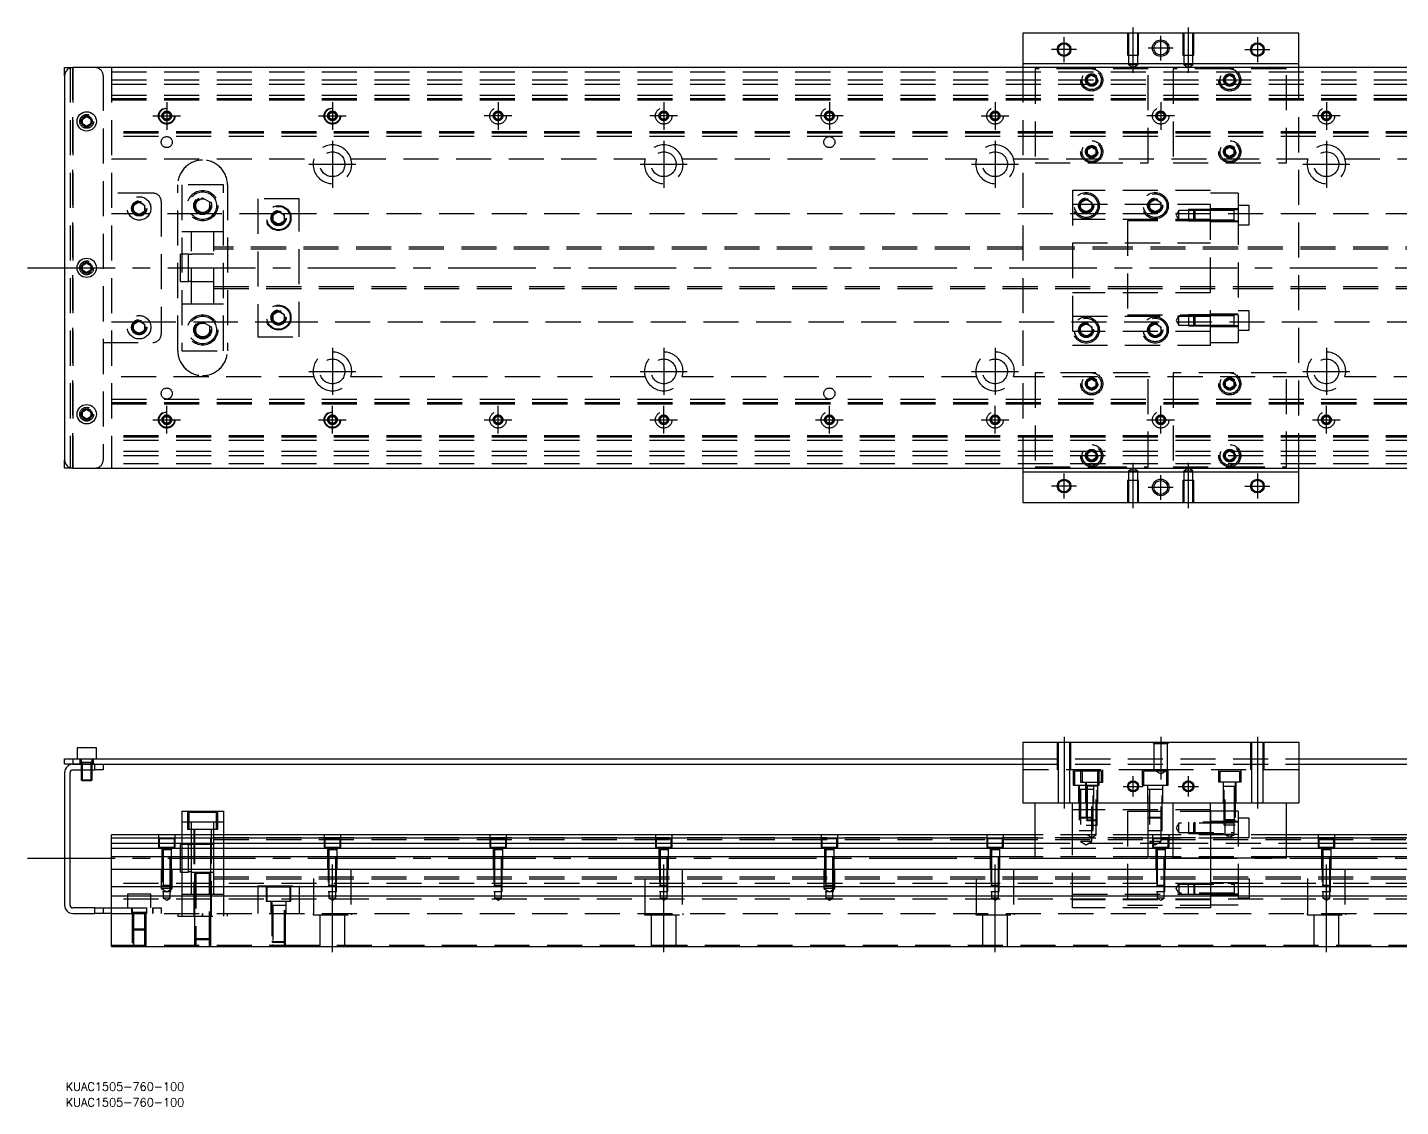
# Model space of a CAD drawing. Extents: x -13 to 981, y -304 to 87.
# Drawn here: x -13.4 to 483.9, y -303.6 to 87 of the extents above; entities that cross this region are included whole.
import ezdxf

# ---------------------------------------------------------------- set-up
doc = ezdxf.new("R2010")
doc.units = 0
doc.linetypes.add('CENTER', pattern=[50.8, 31.75, -6.35, 6.35, -6.35])
doc.linetypes.add('DASHED', pattern=[19.05, 12.7, -6.35])
doc.layers.get('0').update_dxf_attribs({"linetype": 'CONTINUOUS'})
doc.layers.add('CENTER', color=1, linetype='CENTER')
doc.styles.get("Standard").update_dxf_attribs({"font": 'txt.shx', "height": 3, "bigfont": 'bigfont.shx'})

# ---------------------------------------------------------------- blocks, each defined once
blk = doc.blocks.new('*U2')
at = {"color": 7, "linetype": 'CONTINUOUS'}
blk.add_text('KUAC1505-760-100', height=3, dxfattribs=at).set_placement((0.41, -303.6))
blk = doc.blocks.new('*U3')
at = {"color": 7, "linetype": 'CONTINUOUS'}
blk.add_text('KUAC1505-760-100', height=3, dxfattribs=at).set_placement((0.41, -297.89))

msp = doc.modelspace()

# ---------------------------------------------------------------- linework, layer by layer
at = {"color": 7, "linetype": 'CONTINUOUS'}
for p, q in [((347, 85), (347, 74)), ((447, 85), (347, 85)), ((447, 74), (447, 85)), ((0, 69.5), (0, 72.5)), ((0, 72.5), (3, 72.5)), ((791, 72.5), (3, 72.5)), ((347, 74), (447, 74)), ((347, 74), (347, 72.5)), ((447, 72.5), (447, 74)), ((0, 69.5), (0, -69.5)), ((6.5, 53.866026), (8, 54.73205)), ((8, 54.73205), (9.5, 53.866026)), ((6.5, 52.133974), (6.5, 53.866026)), ((8, 51.26795), (6.5, 52.133974)), ((9.5, 52.133974), (8, 51.26795)), ((9.5, 53.866026), (9.5, 52.133974)), ((6.5, 0.866026), (8, 1.73205)), ((6.5, -0.866026), (6.5, 0.866026)), ((8, 1.73205), (9.5, 0.866026)), ((9.5, 0.866026), (9.5, -0.866026)), ((8, -1.73205), (6.5, -0.866026)), ((9.5, -0.866026), (8, -1.73205)), ((6.5, -52.133974), (8, -51.26795)), ((6.5, -53.866026), (6.5, -52.133974)), ((8, -54.73205), (6.5, -53.866026)), ((8, -51.26795), (9.5, -52.133974)), ((9.5, -53.866026), (8, -54.73205)), ((9.5, -52.133974), (9.5, -53.866026)), ((0, -72.5), (0, -69.5)), ((3, -72.5), (0, -72.5)), ((3, -72.5), (791, -72.5)), ((347, -72.5), (347, -74)), ((347, -74), (347, -85)), ((447, -74), (347, -74)), ((447, -74), (447, -72.5)), ((447, -85), (447, -74)), ((347, -85), (447, -85)), ((11.5, -173.72), (4.5, -173.72)), ((4.5, -173.72), (4.5, -177.72)), ((11.5, -177.72), (11.5, -173.72)), ((347, -171.72), (347, -193.72)), ((347, -171.72), (447, -171.72)), ((447, -171.72), (447, -193.72)), ((0, -179.72), (0, -177.72)), ((0, -177.72), (3, -177.72)), ((3, -177.72), (3, -179.72)), ((3, -177.72), (347, -177.72)), ((447, -177.72), (791, -177.72)), ((3, -179.72), (0, -179.72)), ((0, -182.72), (0, -230.72)), ((2, -230.72), (2, -182.72)), ((3, -179.72), (11, -179.72)), ((11, -179.72), (3, -179.72)), ((3, -181.72), (11, -181.72)), ((6, -181.72), (6, -185.37)), ((6.35, -181.72), (6.35, -185.72)), ((9.65, -185.72), (9.65, -181.72)), ((10, -185.37), (10, -181.72)), ((11, -179.72), (347, -179.72)), ((11, -181.72), (11, -179.72)), ((14, -181.72), (11, -181.72)), ((14, -179.72), (14, -181.72)), ((447, -179.72), (783, -179.72)), ((6, -185.37), (10, -185.37)), ((6, -185.37), (6.35, -185.72)), ((9.65, -185.72), (6.35, -185.72)), ((9.65, -185.72), (10, -185.37)), ((347, -193.72), (447, -193.72)), ((351.5, -213.72), (351.5, -193.72)), ((392.5, -213.72), (392.5, -193.72)), ((401.5, -213.72), (401.5, -193.72)), ((442.5, -213.72), (442.5, -193.72)), ((42.5, -196.72), (42.5, -205.22)), ((42.5, -196.72), (57.5, -196.72)), ((57.5, -196.72), (57.5, -205.22)), ((351.5, -205.22), (17, -205.22)), ((17, -245.72), (17, -205.22)), ((351.5, -206.472272), (17, -206.472272)), ((17, -208.24668), (351.5, -208.24668)), ((401.5, -205.22), (392.5, -205.22)), ((401.5, -206.472272), (392.5, -206.472272)), ((392.5, -208.24668), (401.5, -208.24668)), ((777, -205.22), (442.5, -205.22)), ((777, -206.472272), (442.5, -206.472272)), ((442.5, -208.24668), (777, -208.24668)), ((351.5, -210.143076), (17, -210.143076)), ((351.5, -213.197372), (17, -213.197372)), ((351.5, -213.72), (392.5, -213.72)), ((401.5, -210.143076), (392.5, -210.143076)), ((401.5, -213.197372), (392.5, -213.197372)), ((442.5, -213.72), (401.5, -213.72)), ((777, -210.143076), (442.5, -210.143076)), ((777, -213.197372), (442.5, -213.197372)), ((17, -217.72), (777, -217.72)), ((777, -224.02), (17, -224.02)), ((777, -227.42), (17, -227.42)), ((11, -231.72), (3, -231.72)), ((3, -233.72), (11, -233.72)), ((11, -233.72), (11, -231.72)), ((11, -231.72), (14, -231.72)), ((14, -233.72), (11, -233.72)), ((14, -231.72), (14, -233.72)), ((14, -231.72), (17, -231.72)), ((17, -233.72), (14, -233.72)), ((17, -245.72), (777, -245.72))]:
    msp.add_line(p, q, dxfattribs=at)
at = {"color": 3, "linetype": 'DASHED'}
for p, q in [((385.000006, 85), (385.000006, 77)), ((385.35, 85), (385.35, 77)), ((388.65, 77), (388.65, 85)), ((388.999994, 77), (388.999994, 85)), ((405.000006, 85), (405.000006, 77)), ((405.35, 85), (405.35, 77)), ((408.65, 77), (408.65, 85)), ((408.999994, 77), (408.999994, 85)), ((385.000006, 77), (388.999994, 77)), ((385.35, 77), (385.35, 73.5)), ((388.65, 73.5), (388.65, 77)), ((405.000006, 77), (408.999994, 77)), ((405.35, 77), (405.35, 73.5)), ((408.65, 73.5), (408.65, 77)), ((2, 72.5), (2, -72.5)), ((3, 72.5), (3, -72.5)), ((3, -72.5), (3, 72.5)), ((3, 72.5), (3, -72.5)), ((3, -72.5), (3, 72.5)), ((17, 72.5), (17, -72.5)), ((17, 71), (777, 71)), ((347, 72.5), (347, -72.5)), ((351.5, 72), (351.5, 38)), ((372, 72), (351.5, 72)), ((370.5, 68.866026), (372, 69.73205)), ((392.5, 72), (372, 72)), ((372, 69.73205), (373.5, 68.866026)), ((388.65, 73.5), (385.35, 73.5)), ((385.35, 73.5), (387, 72.547372)), ((387, 72.547372), (388.65, 73.5)), ((392.5, 38), (392.5, 72)), ((422, 72), (401.5, 72)), ((401.5, 72), (401.5, 38)), ((408.65, 73.5), (405.35, 73.5)), ((405.35, 73.5), (407, 72.547372)), ((407, 72.547372), (408.65, 73.5)), ((420.5, 68.866026), (422, 69.73205)), ((442.5, 72), (422, 72)), ((422, 69.73205), (423.5, 68.866026)), ((442.5, 38), (442.5, 72)), ((447, -72.5), (447, 72.5)), ((14, 69.5), (14, -69.5)), ((17, 68), (777, 68)), ((17, 66.5), (777, 66.5)), ((370, 68), (370.023172, 68.30356)), ((370.5, 67.133974), (370.5, 68.866026)), ((372, 66.26795), (370.5, 67.133974)), ((373.5, 67.133974), (372, 66.26795)), ((373.5, 68.866026), (373.5, 67.133974)), ((420.5, 67.133974), (420.5, 68.866026)), ((422, 66.26795), (420.5, 67.133974)), ((423.5, 67.133974), (422, 66.26795)), ((423.5, 68.866026), (423.5, 67.133974)), ((423.973226, 68.326156), (424, 68)), ((17, 62.5), (777, 62.5)), ((17, 61.247728), (777, 61.247728)), ((17, 61.1147), (777, 61.1147)), ((17, 61.1), (777, 61.1)), ((17, 60.8), (777, 60.8)), ((35.5, 55), (35.52041, 55.24661)), ((35.75, 55.721688), (37, 56.443376)), ((35.75, 54.278312), (35.75, 55.721688)), ((37, 56.443376), (38.25, 55.721688)), ((38.25, 55.721688), (38.25, 54.278312)), ((95.5, 55), (95.52041, 55.24661)), ((95.75, 55.721688), (97, 56.443376)), ((95.75, 54.278312), (95.75, 55.721688)), ((97, 56.443376), (98.25, 55.721688)), ((98.25, 55.721688), (98.25, 54.278312)), ((9.973226, 53.326156), (10, 53)), ((37, 53.556624), (35.75, 54.278312)), ((38.25, 54.278312), (37, 53.556624)), ((97, 53.556624), (95.75, 54.278312)), ((98.25, 54.278312), (97, 53.556624)), ((777, 49.2), (17, 49.2)), ((777, 48.9), (17, 48.9)), ((777, 48.8853), (17, 48.8853)), ((777, 48.752272), (17, 48.752272)), ((777, 47.5), (17, 47.5)), ((370.5, 42.866026), (372, 43.73205)), ((370.5, 41.133974), (370.5, 42.866026)), ((372, 40.26795), (370.5, 41.133974)), ((372, 43.73205), (373.5, 42.866026)), ((373.5, 41.133974), (372, 40.26795)), ((373.5, 42.866026), (373.5, 41.133974)), ((373.973226, 42.326156), (374, 42)), ((420.5, 42.866026), (422, 43.73205)), ((420.5, 41.133974), (420.5, 42.866026)), ((422, 40.26795), (420.5, 41.133974)), ((422, 43.73205), (423.5, 42.866026)), ((423.5, 41.133974), (422, 40.26795)), ((423.5, 42.866026), (423.5, 41.133974)), ((423.973226, 42.326156), (424, 42)), ((17, 39.5), (90.291796, 39.5)), ((103.708204, 39.5), (210.291796, 39.5)), ((223.708204, 39.5), (330.291796, 39.5)), ((343.708204, 39.5), (450.291796, 39.5)), ((351.5, 38), (392.5, 38)), ((401.5, 38), (442.5, 38)), ((463.708204, 39.5), (570.291796, 39.5)), ((41, -30), (41, 30)), ((57.5, 30), (42.5, 30)), ((42.5, 30), (42.5, -30)), ((57.5, -30), (57.5, 30)), ((59, 30), (59, -30)), ((32, 27), (14, 27)), ((47.5, 23.943376), (50, 25.386752)), ((50, 25.386752), (52.5, 23.943376)), ((70, 25), (70, -25)), ((85, 25), (70, 25)), ((85, -25), (85, 25)), ((365, 28), (365, -28)), ((415, 28), (365, 28)), ((415, -28), (415, 28)), ((425, 27), (415, 27)), ((425, 27), (425, 20.976176)), ((24.5, 21.5), (24.534018, 21.911016)), ((25, 22.6547), (27, 23.809402)), ((25, 20.3453), (25, 22.6547)), ((27, 19.190598), (25, 20.3453)), ((27, 23.809402), (29, 22.6547)), ((29, 20.3453), (27, 19.190598)), ((29, 22.6547), (29, 20.3453)), ((35, 24), (35, -24)), ((47, 22.5), (47.020026, 22.846056)), ((47.5, 21.056624), (47.5, 23.943376)), ((50, 19.613248), (47.5, 21.056624)), ((52.5, 21.056624), (50, 19.613248)), ((52.5, 23.943376), (52.5, 21.056624)), ((75.5, 19.1547), (77.5, 20.309402)), ((77.5, 20.309402), (79.5, 19.1547)), ((365, 23), (415, 23)), ((368, 23.6547), (370, 24.809402)), ((368, 21.3453), (368, 23.6547)), ((370, 20.190598), (368, 21.3453)), ((370, 24.809402), (372, 23.6547)), ((372, 21.3453), (370, 20.190598)), ((372, 23.6547), (372, 21.3453)), ((372.483582, 22.786038), (372.5, 22.5)), ((393, 23.6547), (395, 24.809402)), ((393, 21.3453), (393, 23.6547)), ((395, 20.190598), (393, 21.3453)), ((395, 24.809402), (397, 23.6547)), ((397, 21.3453), (395, 20.190598)), ((397, 23.6547), (397, 21.3453)), ((397.483582, 22.786038), (397.5, 22.5)), ((403.5, 20.702558), (402.547372, 19.052558)), ((403.5, 17.402558), (403.5, 20.702558)), ((407, 20.702558), (403.5, 20.702558)), ((407, 21.052554), (407, 17.052564)), ((409.35, 21.052554), (407, 21.052554)), ((409, 20.702558), (407, 20.702558)), ((409.35, 21.052558), (409, 20.702558)), ((409, 17.402558), (409, 20.702558)), ((415, 20.702558), (409, 20.702558)), ((415, 20.702558), (409, 20.702558)), ((409.35, 21.052558), (409.35, 17.052558)), ((415, 21.052556), (409.35, 21.052558)), ((415, 21.052554), (409.35, 21.052554)), ((425, 21.302558), (415, 21.302558)), ((423.605, 21.052558), (415, 21.052556)), ((425, 20.976176), (415, 20.976176)), ((423.6, 20.702558), (415, 20.702558)), ((425, 21.052558), (423.595, 21.052558)), ((423.6, 17.052554), (423.6, 21.052564)), ((423.6, 17.052554), (423.6, 21.052564)), ((423.6, 20.702558), (423.6, 21.052564)), ((423.6, 20.836098), (423.6, 21.052558)), ((423.6, 21.052558), (423.6, 20.835892)), ((429, 22.552558), (425, 22.552558)), ((425, 20.976176), (425, -20.976176)), ((429, 15.552558), (429, 22.552558)), ((26.359688, 19.5), (17, 19.5)), ((50, 19.5), (27.640312, 19.5)), ((76.030306, 19.5), (50, 19.5)), ((75, 18), (75.034018, 18.411016)), ((75.5, 16.8453), (75.5, 19.1547)), ((77.5, 15.690598), (75.5, 16.8453)), ((79.5, 16.8453), (77.5, 15.690598)), ((777, 19.5), (78.969694, 19.5)), ((79.5, 19.1547), (79.5, 16.8453)), ((415, 17.5), (365, 17.5)), ((385, 17), (385, -17)), ((415, 17), (385, 17)), ((402.547372, 19.052558), (403.5, 17.402558)), ((403.5, 17.402558), (407, 17.402558)), ((407, 17.402558), (409, 17.402558)), ((407, 17.052564), (409.35, 17.052564)), ((409, 17.402558), (415, 17.402558)), ((409, 17.402558), (409.35, 17.052558)), ((409, 17.402558), (415, 17.402558)), ((409.35, 17.052564), (415, 17.052564)), ((409.35, 17.052558), (415, 17.052562)), ((415, 17.402558), (423.6, 17.402558)), ((415, 17.052562), (423.605, 17.052558)), ((415, 16.802558), (425, 16.802558)), ((423.595, 17.052558), (425, 17.052558)), ((423.6, 17.052554), (423.6, 17.402558)), ((423.6, 17.269268), (423.6, 17.052558)), ((423.6, 17.052558), (423.6, 17.26902)), ((425, 15.552558), (429, 15.552558)), ((46, 13), (42.5, 13)), ((46, -13), (46, 13)), ((54, 13), (46, 13)), ((54, 13), (46, 13)), ((54, -13), (54, 13)), ((57.5, 13), (54, 13)), ((42, -5), (42, 5)), ((44.85, 5), (42, 5)), ((44.85, -5), (44.85, 5)), ((54, 5), (46, 5)), ((54, 5), (46, 5)), ((385, 7.5), (54, 7.5)), ((385, 6.75), (54, 6.75)), ((365, 9), (415, 9)), ((425, 7.5), (385, 7.5)), ((425, 7.499994), (385, 7.499994)), ((425, 6.75), (385, 6.75)), ((425, 6.75), (385, 6.75)), ((727.005, 7.5), (425, 7.5)), ((727, 6.75), (425, 6.75)), ((9.973226, 0.326156), (10, 0)), ((46, 4.8), (44.85, 4.8)), ((44.85, -4.8), (46, -4.8)), ((42, -5), (44.85, -5)), ((46, -5), (54, -5)), ((46, -5), (54, -5)), ((54, -6.75), (385, -6.75)), ((54, -7.5), (385, -7.5)), ((415, -9), (365, -9)), ((385, -6.75), (425, -6.75)), ((385, -6.75), (425, -6.75)), ((385, -7.499994), (425, -7.499994)), ((385, -7.5), (425, -7.5)), ((425, -6.75), (727, -6.75)), ((425, -7.5), (727.005, -7.5)), ((42.5, -13), (46, -13)), ((46, -13), (54, -13)), ((46, -13), (54, -13)), ((54, -13), (57.5, -13)), ((17, -19.5), (26.359688, -19.5)), ((25, -20.3453), (27, -19.190598)), ((27, -19.190598), (29, -20.3453)), ((27.640312, -19.5), (50, -19.5)), ((47.5, -21.056624), (50, -19.613248)), ((50, -19.5), (76.030306, -19.5)), ((50, -19.613248), (52.5, -21.056624)), ((75.5, -16.8453), (77.5, -15.690598)), ((75.5, -19.1547), (75.5, -16.8453)), ((77.5, -20.309402), (75.5, -19.1547)), ((77.5, -15.690598), (79.5, -16.8453)), ((79.5, -19.1547), (77.5, -20.309402)), ((78.969694, -19.5), (777, -19.5)), ((79.5, -16.8453), (79.5, -19.1547)), ((79.983582, -17.713962), (80, -18)), ((365, -17.5), (415, -17.5)), ((385, -17), (415, -17)), ((403.5, -17.402558), (402.547372, -19.052558)), ((402.547372, -19.052558), (403.5, -20.702558)), ((403.5, -20.702558), (403.5, -17.402558)), ((407, -17.402558), (403.5, -17.402558)), ((407, -17.052564), (407, -21.052554)), ((409.35, -17.052564), (407, -17.052564)), ((409, -17.402558), (407, -17.402558)), ((409.35, -17.052558), (409, -17.402558)), ((409, -20.702558), (409, -17.402558)), ((415, -17.402558), (409, -17.402558)), ((415, -17.402558), (409, -17.402558)), ((409.35, -17.052558), (409.35, -21.052558)), ((415, -17.052562), (409.35, -17.052558)), ((415, -17.052564), (409.35, -17.052564)), ((425, -16.802558), (415, -16.802558)), ((423.605, -17.052558), (415, -17.052562)), ((423.6, -17.402558), (415, -17.402558)), ((425, -17.052558), (423.595, -17.052558)), ((423.6, -21.052564), (423.6, -17.052554)), ((423.6, -21.051878), (423.6, -17.052554)), ((423.6, -17.26902), (423.6, -17.052558)), ((423.6, -17.052558), (423.6, -17.269226)), ((429, -15.552558), (425, -15.552558)), ((429, -22.552558), (429, -15.552558)), ((25, -22.6547), (25, -20.3453)), ((27, -23.809402), (25, -22.6547)), ((29, -22.6547), (27, -23.809402)), ((29, -20.3453), (29, -22.6547)), ((29.483582, -21.213962), (29.5, -21.5)), ((47, -22.5), (47.020026, -22.153944)), ((47.5, -23.943376), (47.5, -21.056624)), ((50, -25.386752), (47.5, -23.943376)), ((52.5, -23.943376), (50, -25.386752)), ((52.5, -21.056624), (52.5, -23.943376)), ((415, -23), (365, -23)), ((368, -21.3453), (370, -20.190598)), ((368, -23.6547), (368, -21.3453)), ((370, -24.809402), (368, -23.6547)), ((370, -20.190598), (372, -21.3453)), ((372, -23.6547), (370, -24.809402)), ((372, -21.3453), (372, -23.6547)), ((372.483582, -22.213962), (372.5, -22.5)), ((392.5, -22.5), (392.518502, -22.196412)), ((393, -21.3453), (395, -20.190598)), ((393, -23.6547), (393, -21.3453)), ((395, -24.809402), (393, -23.6547)), ((395, -20.190598), (397, -21.3453)), ((397, -23.6547), (395, -24.809402)), ((397, -21.3453), (397, -23.6547)), ((403.5, -20.702558), (407, -20.702558)), ((407, -20.702558), (409, -20.702558)), ((407, -21.052554), (409.35, -21.052554)), ((409, -20.702558), (415, -20.702558)), ((409, -20.702558), (409.35, -21.052558)), ((409, -20.702558), (415, -20.702558)), ((409.35, -21.052554), (415, -21.052554)), ((409.35, -21.052558), (415, -21.052556)), ((415, -20.702558), (423.6, -20.702558)), ((425, -20.976176), (415, -20.976176)), ((415, -21.052556), (423.605, -21.052558)), ((415, -21.302558), (425, -21.302558)), ((423.595, -21.052558), (425, -21.052558)), ((423.6, -20.83585), (423.6, -21.052558)), ((423.6, -21.052558), (423.6, -20.836098)), ((423.6, -21.052564), (423.6, -21.051878)), ((425, -20.976176), (425, -27)), ((425, -22.552558), (429, -22.552558)), ((14, -27), (32, -27)), ((70, -25), (85, -25)), ((365, -28), (415, -28)), ((415, -27), (425, -27)), ((42.5, -30), (57.5, -30)), ((90.291796, -39.5), (17, -39.5)), ((210.291796, -39.5), (103.708204, -39.5)), ((330.291796, -39.5), (223.708204, -39.5)), ((450.291796, -39.5), (343.708204, -39.5)), ((351.5, -38), (351.5, -72)), ((392.5, -38), (351.5, -38)), ((392.5, -72), (392.5, -38)), ((401.5, -38), (401.5, -72)), ((442.5, -38), (401.5, -38)), ((442.5, -72), (442.5, -38)), ((570.291796, -39.5), (463.708204, -39.5)), ((370.5, -41.133974), (372, -40.26795)), ((370.5, -42.866026), (370.5, -41.133974)), ((372, -43.73205), (370.5, -42.866026)), ((372, -40.26795), (373.5, -41.133974)), ((373.5, -42.866026), (372, -43.73205)), ((373.5, -41.133974), (373.5, -42.866026)), ((373.973226, -41.673844), (374, -42)), ((420, -42), (420.030168, -41.653934)), ((420.5, -41.133974), (422, -40.26795)), ((420.5, -42.866026), (420.5, -41.133974)), ((422, -43.73205), (420.5, -42.866026)), ((422, -40.26795), (423.5, -41.133974)), ((423.5, -42.866026), (422, -43.73205)), ((423.5, -41.133974), (423.5, -42.866026)), ((17, -47.5), (777, -47.5)), ((17, -48.752272), (777, -48.752272)), ((17, -48.8853), (777, -48.8853)), ((17, -48.9), (777, -48.9)), ((17, -49.2), (777, -49.2)), ((6, -53), (6.030168, -52.653934)), ((35.75, -54.278312), (37, -53.556624)), ((35.75, -55.721688), (35.75, -54.278312)), ((37, -53.556624), (38.25, -54.278312)), ((38.25, -54.278312), (38.25, -55.721688)), ((95.75, -54.278312), (97, -53.556624)), ((95.75, -55.721688), (95.75, -54.278312)), ((97, -53.556624), (98.25, -54.278312)), ((98.25, -54.278312), (98.25, -55.721688)), ((35.5, -55), (35.52041, -54.75339)), ((37, -56.443376), (35.75, -55.721688)), ((38.25, -55.721688), (37, -56.443376)), ((97, -56.443376), (95.75, -55.721688)), ((98.25, -55.721688), (97, -56.443376)), ((98.477374, -54.74045), (98.5, -55)), ((777, -60.8), (17, -60.8)), ((777, -61.1), (17, -61.1)), ((777, -61.1147), (17, -61.1147)), ((777, -61.247728), (17, -61.247728)), ((777, -62.5), (17, -62.5)), ((777, -66.5), (17, -66.5)), ((777, -68), (17, -68)), ((370, -68), (370.023172, -67.69644)), ((370.5, -67.133974), (372, -66.26795)), ((370.5, -68.866026), (370.5, -67.133974)), ((372, -69.73205), (370.5, -68.866026)), ((372, -66.26795), (373.5, -67.133974)), ((373.5, -68.866026), (372, -69.73205)), ((373.5, -67.133974), (373.5, -68.866026)), ((420.5, -67.133974), (422, -66.26795)), ((420.5, -68.866026), (420.5, -67.133974)), ((422, -69.73205), (420.5, -68.866026)), ((422, -66.26795), (423.5, -67.133974)), ((423.5, -68.866026), (422, -69.73205)), ((423.5, -67.133974), (423.5, -68.866026)), ((423.973226, -67.673844), (424, -68)), ((777, -71), (17, -71)), ((351.5, -72), (372, -72)), ((372, -72), (392.5, -72)), ((387, -72.547372), (385.35, -73.5)), ((385.35, -73.5), (387, -73.5)), ((385.35, -73.5), (385.35, -77)), ((388.65, -73.5), (387, -72.547372)), ((387, -73.5), (388.65, -73.5)), ((388.65, -77), (388.65, -73.5)), ((401.5, -72), (422, -72)), ((407, -72.547372), (405.35, -73.5)), ((405.35, -73.5), (407, -73.5)), ((405.35, -73.5), (405.35, -77)), ((408.65, -73.5), (407, -72.547372)), ((407, -73.5), (408.65, -73.5)), ((408.65, -77), (408.65, -73.5)), ((422, -72), (442.5, -72)), ((388.999994, -77), (385.000006, -77)), ((385.000006, -77), (385.000006, -85)), ((385.35, -77), (385.35, -85)), ((388.65, -85), (388.65, -77)), ((388.999994, -85), (388.999994, -77)), ((408.999994, -77), (405.000006, -77)), ((405.000006, -77), (405.000006, -85)), ((405.35, -77), (405.35, -85)), ((408.65, -85), (408.65, -77)), ((408.999994, -85), (408.999994, -77)), ((359.500006, -171.72), (359.500006, -181.72)), ((359.9, -171.72), (359.9, -181.72)), ((364.1, -181.72), (364.1, -171.72)), ((364.499994, -181.72), (364.499994, -171.72)), ((394.5, -172.22), (394, -171.72)), ((394.5, -172.22), (394.5, -181.72)), ((394.5, -172.22), (399.5, -172.22)), ((399.5, -172.22), (400, -171.72)), ((399.5, -181.72), (399.5, -172.22)), ((429.500006, -171.72), (429.500006, -181.72)), ((429.9, -171.72), (429.9, -181.72)), ((434.1, -181.72), (434.1, -171.72)), ((434.499994, -181.72), (434.499994, -171.72)), ((5.5, -177.72), (5.5, -179.72)), ((6, -177.72), (6, -181.72)), ((10, -181.72), (10, -177.72)), ((10.5, -179.72), (10.5, -177.72)), ((347, -177.72), (447, -177.72)), ((10.000006, -179.12), (5.999994, -179.12)), ((6.35, -179.12), (6.35, -181.72)), ((9.65, -181.72), (9.65, -179.12)), ((347, -179.72), (447, -179.72)), ((394.5, -181.72), (347, -181.72)), ((359.9, -181.72), (359.9, -193.72)), ((364.1, -193.72), (364.1, -181.72)), ((365.25, -181.72), (365.25, -187.22)), ((374.25, -182.22), (365.75, -182.22)), ((365.75, -182.22), (365.75, -187.22)), ((368, -181.72), (368, -186.22)), ((375.5, -182.22), (368.5, -182.22)), ((368.5, -182.22), (368.5, -186.22)), ((374.25, -187.22), (374.25, -182.22)), ((374.75, -187.22), (374.75, -181.72)), ((375.5, -186.22), (375.5, -182.22)), ((376, -186.22), (376, -181.72)), ((390.25, -181.72), (390.25, -187.22)), ((399.25, -182.22), (390.75, -182.22)), ((390.75, -182.22), (390.75, -187.22)), ((399.5, -181.72), (394.5, -181.72)), ((394.5, -181.72), (397, -183.163376)), ((397, -183.163376), (399.5, -181.72)), ((399.25, -187.22), (399.25, -182.22)), ((447, -181.72), (399.5, -181.72)), ((399.75, -187.22), (399.75, -181.72)), ((418, -186.22), (418, -181.72)), ((418.5, -182.22), (425.5, -182.22)), ((418.5, -186.22), (418.5, -182.22)), ((425.5, -182.22), (425.5, -186.22)), ((426, -181.72), (426, -186.22)), ((429.9, -181.72), (429.9, -193.72)), ((434.1, -193.72), (434.1, -181.72)), ((365.25, -187.22), (374.75, -187.22)), ((367.25, -187.22), (367.25, -193.72)), ((372.500006, -188.82), (367.499994, -188.82)), ((367.500006, -187.22), (367.500006, -203.72)), ((367.9, -188.82), (367.9, -207.72)), ((368, -186.22), (376, -186.22)), ((369.75, -186.22), (369.75, -193.72)), ((369.999972, -186.22), (370.000006, -201.72)), ((374.25, -187.62), (369.999994, -187.62)), ((370.35, -187.62), (370.35, -205.22)), ((372.1, -207.72), (372.1, -188.82)), ((372.499994, -203.72), (372.499994, -187.22)), ((372.75, -193.72), (372.75, -187.22)), ((373.65, -205.22), (373.65, -187.62)), ((373.999994, -201.72), (374.000028, -186.22)), ((374.25, -193.72), (374.25, -186.22)), ((390.25, -187.22), (399.75, -187.22)), ((392.25, -187.22), (392.25, -193.72)), ((397.500006, -188.82), (392.499994, -188.82)), ((392.500006, -203.72), (392.500006, -187.22)), ((392.9, -188.82), (392.9, -207.72)), ((397.1, -207.72), (397.1, -188.82)), ((397.499994, -203.72), (397.499994, -187.22)), ((397.75, -193.72), (397.75, -187.22)), ((426, -186.22), (418, -186.22)), ((419.75, -193.72), (419.75, -186.22)), ((419.75, -187.62), (424.000006, -187.62)), ((420.000006, -201.72), (419.999972, -186.22)), ((420.35, -205.22), (420.35, -187.62)), ((423.65, -187.62), (423.65, -205.22)), ((424.000028, -186.22), (423.999994, -201.72)), ((424.25, -186.22), (424.25, -193.72)), ((365, -205.22), (365, -193.72)), ((415, -205.22), (415, -193.72)), ((44.5, -196.72), (44.5, -203.22)), ((55, -197.22), (45, -197.22)), ((45, -197.22), (45, -203.22)), ((55, -203.22), (55, -197.22)), ((55.5, -203.22), (55.5, -196.72)), ((415, -196.22), (365, -196.22)), ((367.5, -198.82), (370, -198.82)), ((367.5, -198.82), (367.9, -199.22)), ((370, -198.82), (370.35, -198.82)), ((370.35, -198.82), (372.5, -198.82)), ((372.1, -199.22), (372.5, -198.82)), ((385, -196.72), (385, -230.72)), ((385, -196.72), (415, -196.72)), ((392.5, -198.82), (397.5, -198.82)), ((392.5, -198.82), (392.9, -199.22)), ((397.1, -199.22), (397.5, -198.82)), ((425, -196.72), (415, -196.72)), ((415, -196.72), (415, -230.72)), ((425, -196.72), (425, -230.72)), ((46, -200.72), (42.5, -200.72)), ((44.5, -203.22), (55.5, -203.22)), ((46, -203.22), (46, -200.72)), ((54, -200.72), (46, -200.72)), ((46, -213.72), (46, -203.22)), ((46.75, -203.22), (46.75, -234.72)), ((47, -203.22), (47, -219.225)), ((53, -219.225), (53, -203.22)), ((53.25, -234.72), (53.25, -203.22)), ((54, -203.22), (54, -200.72)), ((57.5, -200.72), (54, -200.72)), ((54, -205.22), (54, -203.22)), ((367.500006, -203.72), (372.499994, -203.72)), ((370, -199.22), (367.9, -199.22)), ((370.35, -199.22), (370, -199.22)), ((370, -199.87), (374, -199.87)), ((370, -199.87), (370.35, -200.22)), ((370.000006, -201.72), (373.999994, -201.72)), ((372.1, -199.22), (370.35, -199.22)), ((373.65, -200.22), (370.35, -200.22)), ((373.65, -200.22), (374, -199.87)), ((392.500006, -203.72), (397.499994, -203.72)), ((397.1, -199.22), (392.9, -199.22)), ((403.5, -201.07), (402.547372, -202.72)), ((402.547372, -202.72), (403.5, -204.37)), ((403.5, -204.37), (403.5, -201.07)), ((423.6, -201.07), (403.5, -201.07)), ((425, -200.719975), (407, -200.720006)), ((407, -200.720006), (407, -204.719994)), ((409.35, -200.72), (409, -201.07)), ((409, -204.37), (409, -201.07)), ((409.35, -200.72), (409.35, -204.72)), ((425, -200.47), (415, -200.47)), ((424, -199.87), (420, -199.87)), ((420.35, -200.22), (420, -199.87)), ((423.999994, -201.72), (420.000006, -201.72)), ((420.35, -200.22), (423.65, -200.22)), ((423.6, -204.720006), (423.6, -200.719994)), ((424, -199.87), (423.65, -200.22)), ((429, -199.22), (425, -199.22)), ((429, -205.22), (429, -199.22)), ((34, -205.22), (34, -209.72)), ((39.75, -206.72), (34.25, -206.72)), ((34.25, -206.72), (34.25, -209.72)), ((39.75, -209.72), (39.75, -206.72)), ((40, -209.72), (40, -205.22)), ((42, -213.72), (42, -208.72)), ((42.5, -208.72), (42, -208.72)), ((42.5, -205.22), (42.5, -217.72)), ((44.85, -208.72), (42.5, -208.72)), ((44.85, -213.72), (44.85, -208.72)), ((54, -208.72), (46, -208.72)), ((54, -213.72), (54, -205.22)), ((54, -206.22), (727, -206.22)), ((54, -206.97), (727, -206.97)), ((57.5, -205.22), (57.5, -217.72)), ((94, -205.22), (94, -209.72)), ((99.75, -206.72), (94.25, -206.72)), ((94.25, -206.72), (94.25, -209.72)), ((99.75, -209.72), (99.75, -206.72)), ((100, -209.72), (100, -205.22)), ((154, -205.22), (154, -209.72)), ((159.75, -206.72), (154.25, -206.72)), ((154.25, -206.72), (154.25, -209.72)), ((159.75, -209.72), (159.75, -206.72)), ((160, -209.72), (160, -205.22)), ((214, -205.22), (214, -209.72)), ((219.75, -206.72), (214.25, -206.72)), ((214.25, -206.72), (214.25, -209.72)), ((219.75, -209.72), (219.75, -206.72)), ((220, -209.72), (220, -205.22)), ((274, -205.22), (274, -209.72)), ((279.75, -206.72), (274.25, -206.72)), ((274.25, -206.72), (274.25, -209.72)), ((279.75, -209.72), (279.75, -206.72)), ((280, -209.72), (280, -205.22)), ((334, -205.22), (334, -209.72)), ((339.75, -206.72), (334.25, -206.72)), ((334.25, -206.72), (334.25, -209.72)), ((339.75, -209.72), (339.75, -206.72)), ((340, -209.72), (340, -205.22)), ((392.5, -205.22), (351.5, -205.22)), ((392.5, -206.472272), (351.5, -206.472272)), ((351.5, -208.24668), (392.5, -208.24668)), ((365, -231.72), (365, -205.22)), ((372.1, -207.72), (367.9, -207.72)), ((367.9, -207.72), (370, -208.932436)), ((370, -208.932436), (372.1, -207.72)), ((373.65, -205.22), (370.35, -205.22)), ((370.35, -205.22), (372, -206.172628)), ((372, -206.172628), (373.65, -205.22)), ((397.1, -207.72), (392.9, -207.72)), ((392.9, -207.72), (395, -208.932436)), ((394, -205.22), (394, -209.72)), ((399.75, -206.72), (394.25, -206.72)), ((394.25, -206.72), (394.25, -209.72)), ((395, -208.932436), (397.1, -207.72)), ((399.75, -209.72), (399.75, -206.72)), ((400, -209.72), (400, -205.22)), ((442.5, -205.22), (401.5, -205.22)), ((442.5, -206.472272), (401.5, -206.472272)), ((401.5, -208.24668), (442.5, -208.24668)), ((403.5, -204.37), (423.6, -204.37)), ((407, -204.719994), (425, -204.720025)), ((409, -204.37), (409.35, -204.72)), ((415, -204.97), (425, -204.97)), ((415, -205.22), (415, -231.72)), ((420.35, -205.22), (423.65, -205.22)), ((422, -206.172628), (420.35, -205.22)), ((423.65, -205.22), (422, -206.172628)), ((425, -206.22), (429, -206.22)), ((429, -206.22), (429, -205.22)), ((454, -205.22), (454, -209.72)), ((459.75, -206.72), (454.25, -206.72)), ((454.25, -206.72), (454.25, -209.72)), ((459.75, -209.72), (459.75, -206.72)), ((460, -209.72), (460, -205.22)), ((34, -209.72), (40, -209.72)), ((35.25, -209.72), (35.25, -217.72)), ((38.500006, -210.72), (35.499994, -210.72)), ((35.500006, -209.72), (35.500006, -225.72)), ((35.75, -210.72), (35.75, -225.72)), ((38.25, -225.72), (38.25, -210.72)), ((38.499994, -225.72), (38.499994, -209.72)), ((38.75, -217.72), (38.75, -209.72)), ((42, -217.72), (42, -213.72)), ((46, -208.92), (44.85, -208.92)), ((44.85, -218.72), (44.85, -213.72)), ((46, -226.72), (46, -213.72)), ((54, -217.72), (54, -213.72)), ((94, -209.72), (100, -209.72)), ((95.25, -209.72), (95.25, -217.72)), ((98.500006, -210.72), (95.499994, -210.72)), ((95.500006, -209.72), (95.500006, -225.72)), ((95.75, -210.72), (95.75, -225.72)), ((98.25, -225.72), (98.25, -210.72)), ((98.499994, -225.72), (98.499994, -209.72)), ((98.75, -217.72), (98.75, -209.72)), ((154, -209.72), (160, -209.72)), ((155.25, -209.72), (155.25, -217.72)), ((158.500006, -210.72), (155.499994, -210.72)), ((155.500006, -209.72), (155.500006, -225.72)), ((155.75, -210.72), (155.75, -225.72)), ((158.25, -225.72), (158.25, -210.72)), ((158.499994, -225.72), (158.499994, -209.72)), ((158.75, -217.72), (158.75, -209.72)), ((214, -209.72), (220, -209.72)), ((215.25, -209.72), (215.25, -217.72)), ((218.500006, -210.72), (215.499994, -210.72)), ((215.500006, -209.72), (215.500006, -225.72)), ((215.75, -210.72), (215.75, -225.72)), ((218.25, -225.72), (218.25, -210.72)), ((218.499994, -225.72), (218.499994, -209.72)), ((218.75, -217.72), (218.75, -209.72)), ((274, -209.72), (280, -209.72)), ((275.25, -209.72), (275.25, -217.72)), ((278.500006, -210.72), (275.499994, -210.72)), ((275.500006, -209.72), (275.500006, -225.72)), ((275.75, -210.72), (275.75, -225.72)), ((278.25, -225.72), (278.25, -210.72)), ((278.499994, -225.72), (278.499994, -209.72)), ((278.75, -217.72), (278.75, -209.72)), ((334, -209.72), (340, -209.72)), ((335.25, -209.72), (335.25, -217.72)), ((338.500006, -210.72), (335.499994, -210.72)), ((335.500006, -209.72), (335.500006, -225.72)), ((335.75, -210.72), (335.75, -225.72)), ((338.25, -225.72), (338.25, -210.72)), ((338.499994, -225.72), (338.499994, -209.72)), ((338.75, -217.72), (338.75, -209.72)), ((392.5, -210.143076), (351.5, -210.143076)), ((392.5, -213.197372), (351.5, -213.197372)), ((394, -209.72), (400, -209.72)), ((395.25, -209.72), (395.25, -217.72)), ((398.500006, -210.72), (395.499994, -210.72)), ((395.500006, -209.72), (395.500006, -225.72)), ((395.75, -210.72), (395.75, -225.72)), ((398.25, -225.72), (398.25, -210.72)), ((398.499994, -225.72), (398.499994, -209.72)), ((398.75, -217.72), (398.75, -209.72)), ((442.5, -210.143076), (401.5, -210.143076)), ((442.5, -213.197372), (401.5, -213.197372)), ((454, -209.72), (460, -209.72)), ((455.25, -209.72), (455.25, -217.72)), ((458.500006, -210.72), (455.499994, -210.72)), ((455.500006, -209.72), (455.500006, -225.72)), ((455.75, -210.72), (455.75, -225.72)), ((458.25, -225.72), (458.25, -210.72)), ((458.499994, -225.72), (458.499994, -209.72)), ((458.75, -217.72), (458.75, -209.72)), ((35, -217.72), (35, -224.72)), ((39, -224.72), (39, -217.72)), ((42, -218.72), (42, -217.72)), ((42, -218.72), (42.5, -218.72)), ((42.5, -217.72), (42.5, -224.02)), ((42.5, -218.72), (44.85, -218.72)), ((44.85, -218.52), (46, -218.52)), ((46, -218.72), (54, -218.72)), ((54, -224.02), (54, -217.72)), ((57.5, -217.72), (57.5, -224.02)), ((90.291796, -233.72), (90.291796, -217.72)), ((103.708204, -217.72), (103.708204, -233.72)), ((210.291796, -233.72), (210.291796, -217.72)), ((223.708204, -217.72), (223.708204, -233.72)), ((275, -217.72), (275, -224.72)), ((279, -224.72), (279, -217.72)), ((330.291796, -233.72), (330.291796, -217.72)), ((343.708204, -217.72), (343.708204, -233.72)), ((450.291796, -233.72), (450.291796, -217.72)), ((463.708204, -217.72), (463.708204, -233.72)), ((777, -222.87), (17, -222.87)), ((35.5, -223.47), (38.5, -223.47)), ((35.5, -223.47), (35.75, -223.72)), ((38.25, -223.72), (35.75, -223.72)), ((38.25, -223.72), (38.5, -223.47)), ((53.000006, -219.22), (46.999994, -219.22)), ((47, -219.215), (47, -227.42)), ((47.5, -219.22), (47.5, -245.72)), ((52.5, -245.72), (52.5, -219.22)), ((53, -227.42), (53, -219.215)), ((54, -220.47), (727, -220.47)), ((54, -221.22), (727, -221.22)), ((70, -223.72), (85, -223.72)), ((70, -223.72), (70, -224.02)), ((73, -223.72), (73, -229.22)), ((82, -229.22), (82, -223.72)), ((85, -223.72), (85, -224.02)), ((95.5, -223.47), (98.5, -223.47)), ((95.5, -223.47), (95.75, -223.72)), ((98.25, -223.72), (95.75, -223.72)), ((98.25, -223.72), (98.5, -223.47)), ((155.5, -223.47), (158.5, -223.47)), ((155.5, -223.47), (155.75, -223.72)), ((158.25, -223.72), (155.75, -223.72)), ((158.25, -223.72), (158.5, -223.47)), ((215.5, -223.47), (218.5, -223.47)), ((215.5, -223.47), (215.75, -223.72)), ((218.25, -223.72), (215.75, -223.72)), ((218.25, -223.72), (218.5, -223.47)), ((275.5, -223.47), (278.5, -223.47)), ((275.5, -223.47), (275.75, -223.72)), ((278.25, -223.72), (275.75, -223.72)), ((278.25, -223.72), (278.5, -223.47)), ((335.5, -223.47), (338.5, -223.47)), ((335.5, -223.47), (335.75, -223.72)), ((338.25, -223.72), (335.75, -223.72)), ((338.25, -223.72), (338.5, -223.47)), ((395.5, -223.47), (398.5, -223.47)), ((395.5, -223.47), (395.75, -223.72)), ((398.25, -223.72), (395.75, -223.72)), ((398.25, -223.72), (398.5, -223.47)), ((402.547372, -224.72), (403.5, -223.07)), ((403.5, -223.07), (403.5, -226.37)), ((403.5, -223.07), (423.6, -223.07)), ((407, -222.720006), (425, -222.719975)), ((407, -226.719994), (407, -222.720006)), ((409, -223.07), (409.35, -222.72)), ((409, -223.07), (409, -226.37)), ((409.35, -226.72), (409.35, -222.72)), ((415, -222.47), (425, -222.47)), ((423.6, -222.719994), (423.6, -226.720006)), ((425, -221.22), (429, -221.22)), ((429, -221.22), (429, -222.22)), ((429, -222.22), (429, -228.22)), ((455.5, -223.47), (458.5, -223.47)), ((455.5, -223.47), (455.75, -223.72)), ((458.25, -223.72), (455.75, -223.72)), ((458.25, -223.72), (458.5, -223.47)), ((777, -228.57), (17, -228.57)), ((31.25, -226.72), (22.75, -226.72)), ((22.75, -226.72), (22.75, -231.72)), ((31.25, -231.72), (31.25, -226.72)), ((39, -224.72), (35, -224.72)), ((35, -224.72), (37, -225.8747)), ((35.500006, -225.72), (38.499994, -225.72)), ((35.75, -225.72), (35.75, -228.22)), ((38.25, -228.22), (35.75, -228.22)), ((35.75, -228.22), (37, -228.941688)), ((37, -225.8747), (39, -224.72)), ((37, -228.941688), (38.25, -228.22)), ((38.25, -228.22), (38.25, -225.72)), ((42.5, -224.02), (42.5, -227.42)), ((42.5, -226.72), (46, -226.72)), ((42.5, -227.42), (42.5, -234.72)), ((46, -226.72), (47, -226.72)), ((47, -226.72), (47.5, -226.72)), ((47, -227.42), (47, -234.72)), ((47.5, -226.72), (52.5, -226.72)), ((52.5, -226.72), (53, -226.72)), ((53, -226.72), (54, -226.72)), ((53, -234.72), (53, -227.42)), ((54, -226.72), (54, -224.02)), ((54, -226.72), (57.5, -226.72)), ((57.5, -224.02), (57.5, -227.42)), ((57.5, -227.42), (57.5, -234.72)), ((70, -224.02), (70, -233.72)), ((81.75, -224.22), (73.25, -224.22)), ((73.25, -224.22), (73.25, -227.42)), ((73.25, -227.42), (73.25, -229.22)), ((81.75, -227.42), (81.75, -224.22)), ((81.75, -229.22), (81.75, -227.42)), ((85, -224.02), (85, -233.72)), ((95.500006, -225.72), (98.499994, -225.72)), ((95.75, -225.72), (95.75, -228.22)), ((98.25, -228.22), (95.75, -228.22)), ((95.75, -228.22), (97, -228.941688)), ((97, -228.941688), (98.25, -228.22)), ((98.25, -228.22), (98.25, -225.72)), ((155.500006, -225.72), (158.499994, -225.72)), ((155.75, -225.72), (155.75, -228.22)), ((158.25, -228.22), (155.75, -228.22)), ((155.75, -228.22), (157, -228.941688)), ((157, -228.941688), (158.25, -228.22)), ((158.25, -228.22), (158.25, -225.72)), ((215.500006, -225.72), (218.499994, -225.72)), ((215.75, -225.72), (215.75, -228.22)), ((218.25, -228.22), (215.75, -228.22)), ((215.75, -228.22), (217, -228.941688)), ((217, -228.941688), (218.25, -228.22)), ((218.25, -228.22), (218.25, -225.72)), ((279, -224.72), (275, -224.72)), ((275, -224.72), (277, -225.8747)), ((275.500006, -225.72), (278.499994, -225.72)), ((275.75, -225.72), (275.75, -228.22)), ((278.25, -228.22), (275.75, -228.22)), ((275.75, -228.22), (277, -228.941688)), ((277, -225.8747), (279, -224.72)), ((277, -228.941688), (278.25, -228.22)), ((278.25, -228.22), (278.25, -225.72)), ((335.500006, -225.72), (338.499994, -225.72)), ((335.75, -225.72), (335.75, -228.22)), ((338.25, -228.22), (335.75, -228.22)), ((335.75, -228.22), (337, -228.941688)), ((337, -228.941688), (338.25, -228.22)), ((338.25, -228.22), (338.25, -225.72)), ((365, -226.72), (415, -226.72)), ((415, -228.728332), (365, -228.728332)), ((395.500006, -225.72), (398.499994, -225.72)), ((395.75, -225.72), (395.75, -228.22)), ((398.25, -228.22), (395.75, -228.22)), ((395.75, -228.22), (397, -228.941688)), ((397, -228.941688), (398.25, -228.22)), ((398.25, -228.22), (398.25, -225.72)), ((403.5, -226.37), (402.547372, -224.72)), ((423.6, -226.37), (403.5, -226.37)), ((425, -226.720025), (407, -226.719994)), ((409.35, -226.72), (409, -226.37)), ((425, -226.97), (415, -226.97)), ((429, -228.22), (425, -228.22)), ((455.500006, -225.72), (458.499994, -225.72)), ((455.75, -225.72), (455.75, -228.22)), ((458.25, -228.22), (455.75, -228.22)), ((455.75, -228.22), (457, -228.941688)), ((457, -228.941688), (458.25, -228.22)), ((458.25, -228.22), (458.25, -225.72)), ((17, -231.72), (32, -231.72)), ((17, -233.72), (777, -233.72)), ((24.25, -231.72), (24.25, -233.72)), ((29.500006, -233.32), (24.499994, -233.32)), ((24.499997, -231.72), (24.500006, -245.72)), ((24.9, -233.32), (24.9, -245.72)), ((29.1, -245.72), (29.1, -233.32)), ((29.499994, -245.72), (29.500003, -231.72)), ((29.75, -233.72), (29.75, -231.72)), ((32, -233.72), (32, -231.72)), ((32, -231.72), (35, -231.72)), ((32, -231.72), (32, -233.72)), ((35, -231.72), (35, -233.72)), ((41, -233.72), (41, -234.72)), ((50, -233.72), (50, -234.72)), ((50, -234.72), (50, -233.72)), ((59, -234.72), (59, -233.72)), ((73, -229.22), (82, -229.22)), ((74.75, -229.22), (74.75, -233.72)), ((80.000006, -230.82), (74.999994, -230.82)), ((75.000006, -229.22), (75.000006, -245.22)), ((75.4, -230.82), (75.4, -245.22)), ((79.6, -245.22), (79.6, -230.82)), ((79.999994, -245.22), (79.999994, -229.22)), ((80.25, -233.72), (80.25, -229.22)), ((90, -233.72), (90, -234.22)), ((104, -234.22), (104, -233.72)), ((210, -233.72), (210, -234.22)), ((224, -234.22), (224, -233.72)), ((330, -233.72), (330, -234.22)), ((344, -234.22), (344, -233.72)), ((415, -231.72), (365, -231.72)), ((385, -230.72), (415, -230.72)), ((425, -230.72), (415, -230.72)), ((450, -233.72), (450, -234.22)), ((464, -234.22), (464, -233.72)), ((41, -234.72), (59, -234.72)), ((47, -234.72), (47, -242.72)), ((47.000006, -234.72), (47.000006, -242.720006)), ((52.999994, -242.720006), (52.999994, -234.72)), ((53, -242.72), (53, -234.72)), ((90, -234.22), (104, -234.22)), ((92.5, -234.22), (92.5, -245.72)), ((101.5, -245.72), (101.5, -234.22)), ((210, -234.22), (224, -234.22)), ((212.5, -234.22), (212.5, -245.72)), ((221.5, -245.72), (221.5, -234.22)), ((330, -234.22), (344, -234.22)), ((332.5, -234.22), (332.5, -245.72)), ((341.5, -245.72), (341.5, -234.22)), ((450, -234.22), (464, -234.22)), ((452.5, -234.22), (452.5, -245.72)), ((461.5, -245.72), (461.5, -234.22)), ((24.5, -239.32), (29.5, -239.32)), ((24.5, -239.32), (24.9, -239.72)), ((29.1, -239.72), (24.9, -239.72)), ((29.1, -239.72), (29.5, -239.32)), ((47, -242.72), (53, -242.72)), ((47, -242.72), (47.5, -243.22)), ((47.000006, -242.720006), (47.000006, -245.72)), ((52.5, -243.22), (47.5, -243.22)), ((52.5, -243.22), (53, -242.72)), ((52.999994, -245.72), (52.999994, -242.720006)), ((17, -245.22), (75.500006, -245.22)), ((25.500008, -245.72), (25.500008, -245.22)), ((26.359688, -245.22), (26.359688, -245.72)), ((27.640312, -245.72), (27.640312, -245.22)), ((28.499992, -245.22), (28.499992, -245.72)), ((75, -243.82), (80, -243.82)), ((75, -243.82), (75.4, -244.22)), ((75.500006, -245.22), (75.000006, -245.22)), ((79.6, -244.22), (75.4, -244.22)), ((75.500006, -245.72), (75.500006, -245.22)), ((75.500006, -245.22), (76.030306, -245.22)), ((76.030306, -245.22), (78.969694, -245.22)), ((76.030306, -245.22), (76.030306, -245.72)), ((78.969694, -245.72), (78.969694, -245.22)), ((78.969694, -245.22), (79.499994, -245.22)), ((79.999994, -245.22), (79.499994, -245.22)), ((79.499994, -245.22), (79.499994, -245.72)), ((79.499994, -245.22), (777, -245.22)), ((79.6, -244.22), (80, -243.82))]:
    msp.add_line(p, q, dxfattribs=at)
at = {"color": 3, "linetype": 'CONTINUOUS'}
for centre, radius in [((362, 79), 2.5), ((432, 79), 2.5), ((362, -79), 2.5), ((432, -79), 2.5), ((387, -187.72), 2), ((407, -187.72), 2)]:
    msp.add_circle(centre, radius, dxfattribs=at)
at = {"color": 7, "linetype": 'CONTINUOUS'}
for centre, radius in [((362, 79), 2.1), ((397, 79.5), 3), ((397, 79.5), 2.5), ((432, 79), 2.1), ((8, 53), 3.5), ((8, 0), 3.5), ((8, -53), 3.5), ((362, -79), 2.1), ((397, -79.5), 3), ((397, -79.5), 2.5), ((432, -79), 2.1), ((387, -187.72), 1.65), ((407, -187.72), 1.65)]:
    msp.add_circle(centre, radius, dxfattribs=at)
at = {"color": 3, "linetype": 'DASHED'}
for centre, radius in [((372, 68), 4), ((372, 68), 3.5), ((372, 68), 2.25), ((372, 68), 2), ((422, 68), 4), ((422, 68), 3.5), ((422, 68), 2.25), ((422, 68), 2), ((8, 53), 2.5), ((8, 53), 2), ((37, 55), 3), ((37, 55), 2.75), ((37, 55), 1.75), ((37, 55), 1.5), ((37, 55), 1.25), ((97, 55), 3), ((97, 55), 2.75), ((97, 55), 1.75), ((97, 55), 1.5), ((97, 55), 1.25), ((157, 55), 3), ((157, 55), 1.75), ((157, 55), 1.5), ((157, 55), 1.25), ((217, 55), 3), ((217, 55), 1.75), ((217, 55), 1.5), ((217, 55), 1.25), ((277, 55), 3), ((277, 55), 1.75), ((277, 55), 1.5), ((277, 55), 1.25), ((337, 55), 3), ((337, 55), 1.75), ((337, 55), 1.5), ((337, 55), 1.25), ((397, 55), 3), ((397, 55), 1.75), ((397, 55), 1.5), ((397, 55), 1.25), ((457, 55), 3), ((457, 55), 1.75), ((457, 55), 1.5), ((457, 55), 1.25), ((37, 45.5), 2), ((277, 45.5), 2), ((372, 42), 4), ((372, 42), 3.5), ((422, 42), 4), ((422, 42), 3.5), ((97, 37.5), 4.5), ((217, 37.5), 4.5), ((337, 37.5), 4.5), ((372, 42), 2.25), ((372, 42), 2), ((372, 42), 1.65), ((422, 42), 2.25), ((422, 42), 2), ((422, 42), 1.65), ((457, 37.5), 4.5), ((27, 21.5), 4.25), ((50, 22.5), 5.5), ((50, 22.5), 5), ((50, 22.5), 3.25), ((50, 22.5), 3), ((50, 22.5), 2.5), ((370, 22.5), 4.75), ((370, 22.5), 4.25), ((370, 22.5), 2.75), ((370, 22.5), 2.5), ((395, 22.5), 4.75), ((395, 22.5), 4.25), ((395, 22.5), 2.75), ((395, 22.5), 2.5), ((27, 21.5), 2.75), ((27, 21.5), 2.5), ((27, 21.5), 2.1), ((77.5, 18), 4.5), ((77.5, 18), 4.25), ((77.5, 18), 2.75), ((77.5, 18), 2.5), ((77.5, 18), 2.1), ((370, 22.5), 2.1), ((395, 22.5), 2.1), ((8, 0), 2.5), ((8, 0), 2), ((77.5, -18), 4.5), ((77.5, -18), 4.25), ((27, -21.5), 4.25), ((27, -21.5), 2.75), ((27, -21.5), 2.5), ((27, -21.5), 2.1), ((50, -22.5), 5.5), ((50, -22.5), 5), ((50, -22.5), 3.25), ((50, -22.5), 3), ((77.5, -18), 2.75), ((77.5, -18), 2.5), ((77.5, -18), 2.1), ((370, -22.5), 4.75), ((370, -22.5), 4.25), ((370, -22.5), 2.75), ((395, -22.5), 4.75), ((395, -22.5), 4.25), ((395, -22.5), 2.75), ((50, -22.5), 2.5), ((370, -22.5), 2.5), ((370, -22.5), 2.1), ((395, -22.5), 2.5), ((395, -22.5), 2.1), ((97, -37.5), 4.5), ((217, -37.5), 4.5), ((337, -37.5), 4.5), ((457, -37.5), 4.5), ((372, -42), 4), ((372, -42), 3.5), ((372, -42), 2.25), ((422, -42), 4), ((422, -42), 3.5), ((422, -42), 2.25), ((37, -45.5), 2), ((277, -45.5), 2), ((372, -42), 2), ((372, -42), 1.65), ((422, -42), 2), ((422, -42), 1.65), ((8, -53), 2.5), ((8, -53), 2), ((37, -55), 3), ((37, -55), 2.75), ((37, -55), 1.75), ((37, -55), 1.5), ((37, -55), 1.25), ((97, -55), 3), ((97, -55), 2.75), ((97, -55), 1.75), ((97, -55), 1.5), ((97, -55), 1.25), ((157, -55), 3), ((157, -55), 1.75), ((157, -55), 1.5), ((157, -55), 1.25), ((217, -55), 3), ((217, -55), 1.75), ((217, -55), 1.5), ((217, -55), 1.25), ((277, -55), 3), ((277, -55), 1.75), ((277, -55), 1.5), ((277, -55), 1.25), ((337, -55), 3), ((337, -55), 1.75), ((337, -55), 1.5), ((337, -55), 1.25), ((397, -55), 3), ((397, -55), 1.75), ((397, -55), 1.5), ((397, -55), 1.25), ((457, -55), 3), ((457, -55), 1.75), ((457, -55), 1.5), ((457, -55), 1.25), ((372, -68), 4), ((372, -68), 3.5), ((422, -68), 4), ((422, -68), 3.5), ((372, -68), 2.25), ((372, -68), 2), ((422, -68), 2.25), ((422, -68), 2)]:
    msp.add_circle(centre, radius, dxfattribs=at)
at = {"color": 7, "linetype": 'CONTINUOUS'}
for centre, radius, start, end in [((3, 69.5), 3, 90, 180), ((8, 53), 1.65, 155.380023, 180), ((8, 53), 1.65, 180, 204.619977), ((8, 53), 1.65, 144.619977, 155.380023), ((8, 53), 1.65, 204.619977, 215.380023), ((8, 53), 1.65, 95.380023, 144.619977), ((8, 53), 1.65, 215.380023, 264.619977), ((8, 53), 1.65, 84.619977, 95.380023), ((8, 53), 1.65, 264.619977, 275.380023), ((8, 53), 1.65, 35.380023, 84.619977), ((8, 53), 1.65, 275.380023, 324.619977), ((8, 53), 1.65, 24.619977, 35.380023), ((8, 53), 1.65, 324.619977, 335.380023), ((8, 53), 1.65, 335.380023, 24.619977), ((8, 0), 1.65, 155.380023, 180), ((8, 0), 1.65, 180, 204.619977), ((8, 0), 1.65, 144.619977, 155.380023), ((8, 0), 1.65, 95.380023, 144.619977), ((8, 0), 1.65, 84.619977, 95.380023), ((8, 0), 1.65, 35.380023, 84.619977), ((8, 0), 1.65, 24.619977, 35.380023), ((8, 0), 1.65, 335.380023, 24.619977), ((8, 0), 1.65, 204.619977, 215.380023), ((8, 0), 1.65, 215.380023, 264.619977), ((8, 0), 1.65, 264.619977, 275.380023), ((8, 0), 1.65, 275.380023, 324.619977), ((8, 0), 1.65, 324.619977, 335.380023), ((8, -53), 1.65, 155.380023, 180), ((8, -53), 1.65, 180, 204.619977), ((8, -53), 1.65, 144.619977, 155.380023), ((8, -53), 1.65, 204.619977, 215.380023), ((8, -53), 1.65, 95.380023, 144.619977), ((8, -53), 1.65, 215.380023, 264.619977), ((8, -53), 1.65, 84.619977, 95.380023), ((8, -53), 1.65, 264.619977, 275.380023), ((8, -53), 1.65, 35.380023, 84.619977), ((8, -53), 1.65, 275.380023, 324.619977), ((8, -53), 1.65, 24.619977, 35.380023), ((8, -53), 1.65, 324.619977, 335.380023), ((8, -53), 1.65, 335.380023, 24.619977), ((3, -69.5), 3, 180, 270), ((3, -182.72), 3, 90, 180), ((3, -182.72), 1, 90, 180), ((3, -230.72), 3, 180, 270), ((3, -230.72), 1, 180, 270)]:
    msp.add_arc(centre, radius, start, end, dxfattribs=at)
at = {"color": 3, "linetype": 'DASHED'}
for centre, radius, start, end in [((11, 69.5), 3, 0, 90), ((372, 68), 1.65, 95.380023, 144.619977), ((372, 68), 1.65, 84.619977, 95.380023), ((372, 68), 1.65, 35.380023, 84.619977), ((422, 68), 1.65, 95.380023, 144.619977), ((422, 68), 1.65, 84.619977, 95.380023), ((422, 68), 1.65, 35.380023, 84.619977), ((372, 68), 1.65, 155.380023, 180), ((372, 68), 1.65, 180, 204.619977), ((372, 68), 1.65, 144.619977, 155.380023), ((372, 68), 1.65, 204.619977, 215.380023), ((372, 68), 1.65, 215.380023, 264.619977), ((372, 68), 1.65, 264.619977, 275.380023), ((372, 68), 1.65, 275.380023, 324.619977), ((372, 68), 1.65, 24.619977, 35.380023), ((372, 68), 1.65, 324.619977, 335.380023), ((372, 68), 1.65, 335.380023, 24.619977), ((422, 68), 1.65, 155.380023, 180), ((422, 68), 1.65, 180, 204.619977), ((422, 68), 1.65, 144.619977, 155.380023), ((422, 68), 1.65, 204.619977, 215.380023), ((422, 68), 1.65, 215.380023, 264.619977), ((422, 68), 1.65, 264.619977, 275.380023), ((422, 68), 1.65, 275.380023, 324.619977), ((422, 68), 1.65, 24.619977, 35.380023), ((422, 68), 1.65, 324.619977, 335.380023), ((422, 68), 1.65, 335.380023, 24.619977), ((97, 37.5), 7, 16.60155, 163.39845), ((217, 37.5), 7, 16.60155, 163.39845), ((337, 37.5), 7, 16.60155, 163.39845), ((457, 37.5), 7, 16.60155, 163.39845), ((50, 30), 9, 90, 180), ((50, 30), 9, 0, 90), ((97, 37.5), 7, 163.39845, 16.60155), ((217, 37.5), 7, 163.39845, 16.60155), ((337, 37.5), 7, 163.39845, 16.60155), ((457, 37.5), 7, 163.39845, 16.60155), ((32, 24), 3, 0, 90), ((32, -24), 3, 270, 0), ((50, -30), 9, 180, 270), ((50, -30), 9, 270, 0), ((97, -37.5), 7, 343.39845, 196.60155), ((217, -37.5), 7, 343.39845, 196.60155), ((337, -37.5), 7, 343.39845, 196.60155), ((457, -37.5), 7, 343.39845, 196.60155), ((97, -37.5), 7, 196.60155, 343.39845), ((217, -37.5), 7, 196.60155, 343.39845), ((337, -37.5), 7, 196.60155, 343.39845), ((457, -37.5), 7, 196.60155, 343.39845), ((11, -69.5), 3, 270, 0), ((372, -68), 1.65, 155.380023, 180), ((372, -68), 1.65, 180, 204.619977), ((372, -68), 1.65, 144.619977, 155.380023), ((372, -68), 1.65, 204.619977, 215.380023), ((372, -68), 1.65, 95.380023, 144.619977), ((372, -68), 1.65, 215.380023, 264.619977), ((372, -68), 1.65, 84.619977, 95.380023), ((372, -68), 1.65, 35.380023, 84.619977), ((372, -68), 1.65, 275.380023, 324.619977), ((372, -68), 1.65, 24.619977, 35.380023), ((372, -68), 1.65, 324.619977, 335.380023), ((372, -68), 1.65, 335.380023, 24.619977), ((422, -68), 1.65, 155.380023, 180), ((422, -68), 1.65, 180, 204.619977), ((422, -68), 1.65, 144.619977, 155.380023), ((422, -68), 1.65, 204.619977, 215.380023), ((422, -68), 1.65, 95.380023, 144.619977), ((422, -68), 1.65, 215.380023, 264.619977), ((422, -68), 1.65, 84.619977, 95.380023), ((422, -68), 1.65, 35.380023, 84.619977), ((422, -68), 1.65, 275.380023, 324.619977), ((422, -68), 1.65, 24.619977, 35.380023), ((422, -68), 1.65, 324.619977, 335.380023), ((422, -68), 1.65, 335.380023, 24.619977), ((372, -68), 1.65, 264.619977, 275.380023), ((422, -68), 1.65, 264.619977, 275.380023)]:
    msp.add_arc(centre, radius, start, end, dxfattribs=at)
at = {"layer": 'CENTER', "color": 1, "linetype": 'CENTER'}
for p, q in [((387, 70.547372), (387, 87)), ((407, 70.547372), (407, 87)), ((362, 74.5), (362, 83.5)), ((397, 75), (397, 84)), ((432, 83.5), (432, 74.5)), ((366.5, 79), (357.5, 79)), ((401.5, 79.5), (392.5, 79.5)), ((427.5, 79), (436.5, 79)), ((37, 60), (37, 50)), ((97, 60), (97, 50)), ((157, 60), (157, 50)), ((217, 60), (217, 50)), ((277, 60), (277, 50)), ((337, 60), (337, 50)), ((397, 60), (397, 50)), ((457, 60), (457, 50)), ((32, 55), (42, 55)), ((92, 55), (102, 55)), ((162, 55), (152, 55)), ((222, 55), (212, 55)), ((282, 55), (272, 55)), ((332, 55), (342, 55)), ((402, 55), (392, 55)), ((462, 55), (452, 55)), ((97, 46), (97, 29)), ((217, 46), (217, 29)), ((337, 46), (337, 29)), ((457, 46), (457, 29)), ((88.5, 37.5), (105.5, 37.5)), ((208.5, 37.5), (225.5, 37.5)), ((328.5, 37.5), (345.5, 37.5)), ((448.5, 37.5), (465.5, 37.5)), ((-13.447893, 0), (834.546148, 0)), ((97, -29), (97, -46)), ((217, -29), (217, -46)), ((337, -29), (337, -46)), ((457, -29), (457, -46)), ((88.5, -37.5), (105.5, -37.5)), ((208.5, -37.5), (225.5, -37.5)), ((328.5, -37.5), (345.5, -37.5)), ((448.5, -37.5), (465.5, -37.5)), ((37, -60), (37, -50)), ((97, -60), (97, -50)), ((157, -60), (157, -50)), ((217, -60), (217, -50)), ((277, -60), (277, -50)), ((337, -60), (337, -50)), ((397, -60), (397, -50)), ((457, -60), (457, -50)), ((32, -55), (42, -55)), ((92, -55), (102, -55)), ((152, -55), (162, -55)), ((212, -55), (222, -55)), ((272, -55), (282, -55)), ((332, -55), (342, -55)), ((392, -55), (402, -55)), ((452, -55), (462, -55)), ((362, -83.5), (362, -74.5)), ((387, -87), (387, -70.547372)), ((407, -87), (407, -70.547372)), ((432, -74.5), (432, -83.5)), ((366.5, -79), (357.5, -79)), ((401.5, -79.5), (392.5, -79.5)), ((397, -84), (397, -75)), ((427.5, -79), (436.5, -79)), ((362, -169.72), (362, -195.72)), ((397, -169.72), (397, -185.163376)), ((432, -169.72), (432, -195.72)), ((383.35, -187.72), (390.65, -187.72)), ((387, -191.37), (387, -184.07)), ((403.35, -187.72), (410.65, -187.72)), ((407, -191.37), (407, -184.07)), ((-13.447893, -213.72), (834.546148, -213.72)), ((97, -247.72), (97, -215.72)), ((217, -247.72), (217, -215.72)), ((337, -247.72), (337, -215.72)), ((457, -247.72), (457, -215.72))]:
    msp.add_line(p, q, dxfattribs=at)

# ---------------------------------------------------------------- block references
at = {"color": 7, "linetype": 'CONTINUOUS'}
for name in ['*U3', '*U2']:
    msp.add_blockref(name, (0, 0), dxfattribs=at)

doc.saveas('drawing.dxf')
